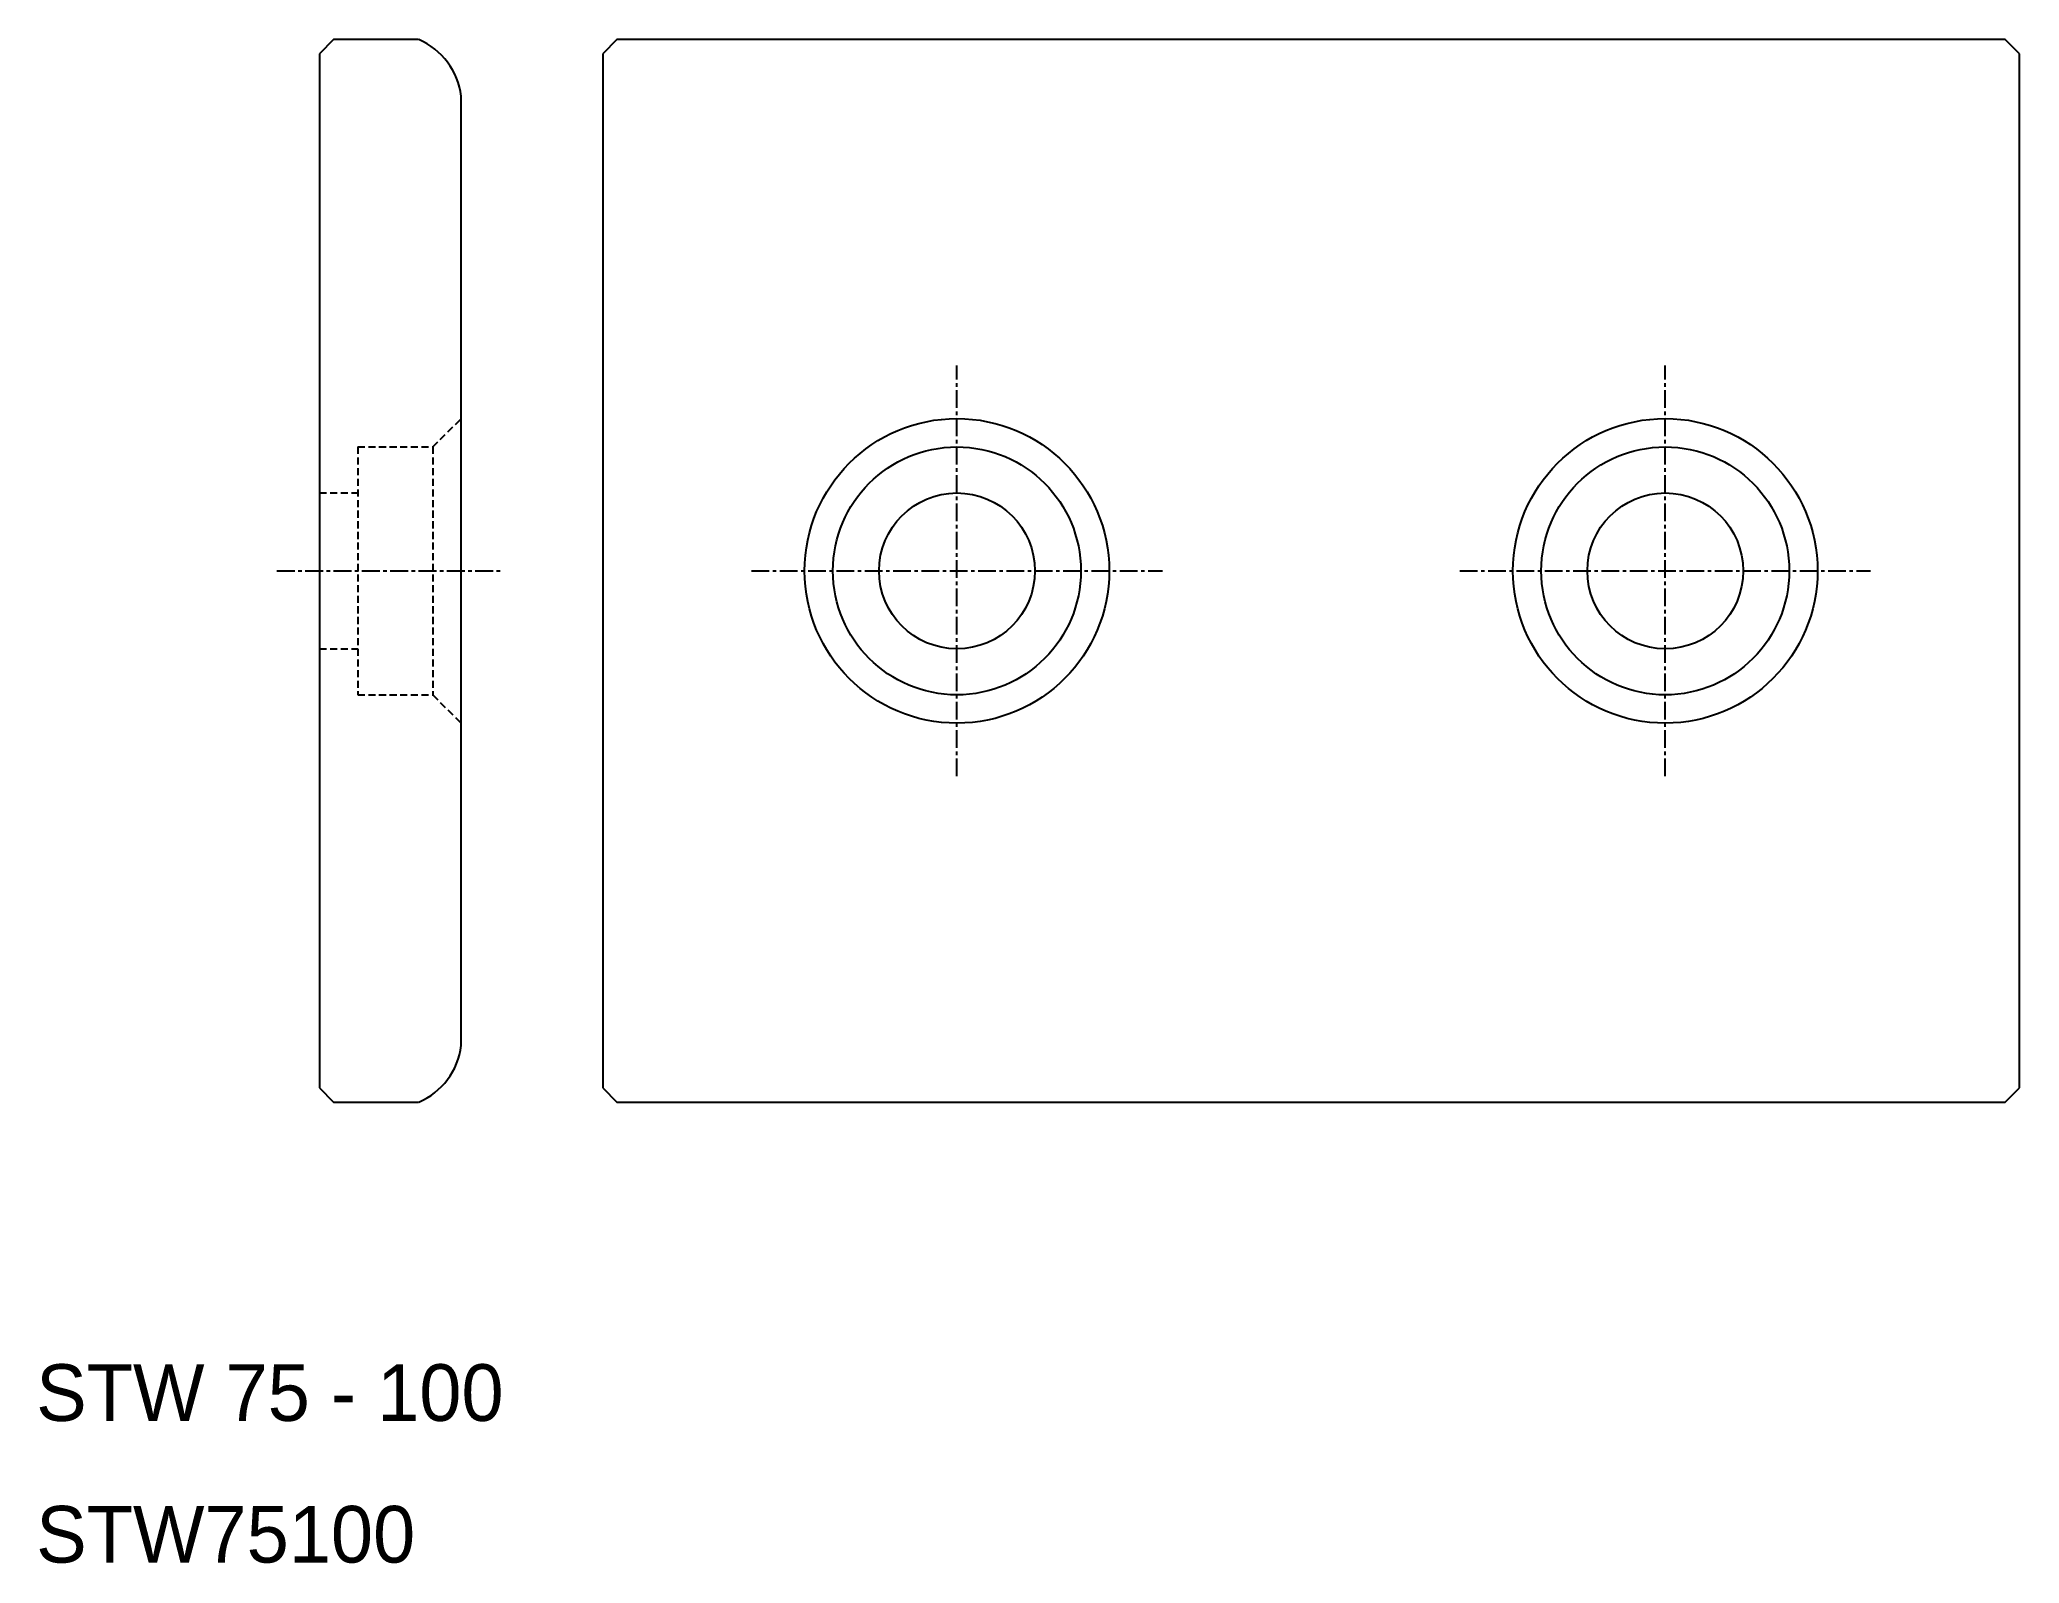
# Model space of a CAD drawing. Extents: x 10 to 150, y 10 to 118.
import ezdxf

# ---------------------------------------------------------------- set-up
doc = ezdxf.new("R2010")
doc.units = 0
doc.linetypes.add('CENTER', pattern=[2, 1.25, -0.25, 0.25, -0.25])
doc.linetypes.add('DASHED', pattern=[0.75, 0.5, -0.25])
doc.layers.get('0').update_dxf_attribs({"linetype": 'CONTINUOUS'})
doc.layers.add('CENTER', color=1, linetype='CENTER')

msp = doc.modelspace()

# ---------------------------------------------------------------- linework, layer by layer
at = {"color": 7, "linetype": 'CONTINUOUS'}
for p, q in [((31, 117.5), (30, 116.5)), ((37, 117.5), (31, 117.5)), ((51, 117.5), (50, 116.5)), ((149, 117.5), (51, 117.5)), ((150, 116.5), (149, 117.5)), ((30, 116.5), (30, 43.5)), ((50, 116.5), (50, 43.5)), ((150, 43.5), (150, 116.5)), ((40, 46.5), (40, 113.5)), ((30, 43.5), (31, 42.5)), ((50, 43.5), (51, 42.5)), ((149, 42.5), (150, 43.5)), ((31, 42.5), (37, 42.5)), ((51, 42.5), (149, 42.5))]:
    msp.add_line(p, q, dxfattribs=at)
at = {"color": 3, "linetype": 'DASHED'}
for p, q in [((38, 88.75), (40, 90.75)), ((32.7, 88.75), (32.7, 71.25)), ((32.7, 88.75), (38, 88.75)), ((38, 88.75), (38, 71.25)), ((30, 85.5), (32.7, 85.5)), ((30, 74.5), (32.7, 74.5)), ((32.7, 71.25), (38, 71.25)), ((38, 71.25), (40, 69.25))]:
    msp.add_line(p, q, dxfattribs=at)
at = {"color": 7, "linetype": 'CONTINUOUS'}
for centre, radius in [((75, 80), 10.75), ((125, 80), 10.75), ((75, 80), 8.75), ((125, 80), 8.75), ((75, 80), 5.5), ((125, 80), 5.5)]:
    msp.add_circle(centre, radius, dxfattribs=at)
for centre, start, end in [((35.04, 112.9), 6.8699, 66.8699), ((35.04, 47.1), 293.1301, 353.1301)]:
    msp.add_arc(centre, 5, start, end, dxfattribs=at)
at = {"layer": 'CENTER', "color": 1, "linetype": 'CENTER'}
for p, q in [((75, 65.5), (75, 94.5)), ((125, 65.5), (125, 94.5)), ((27, 80), (43, 80)), ((60.5, 80), (89.5, 80)), ((110.5, 80), (139.5, 80))]:
    msp.add_line(p, q, dxfattribs=at)

# ---------------------------------------------------------------- texts
at = {"color": 7, "linetype": 'CONTINUOUS'}
for s, p in [('STW 75 - 100', (10, 20)), ('STW75100', (10, 10))]:
    msp.add_text(s, height=4, dxfattribs=at).set_placement(p)

doc.saveas('drawing.dxf')
